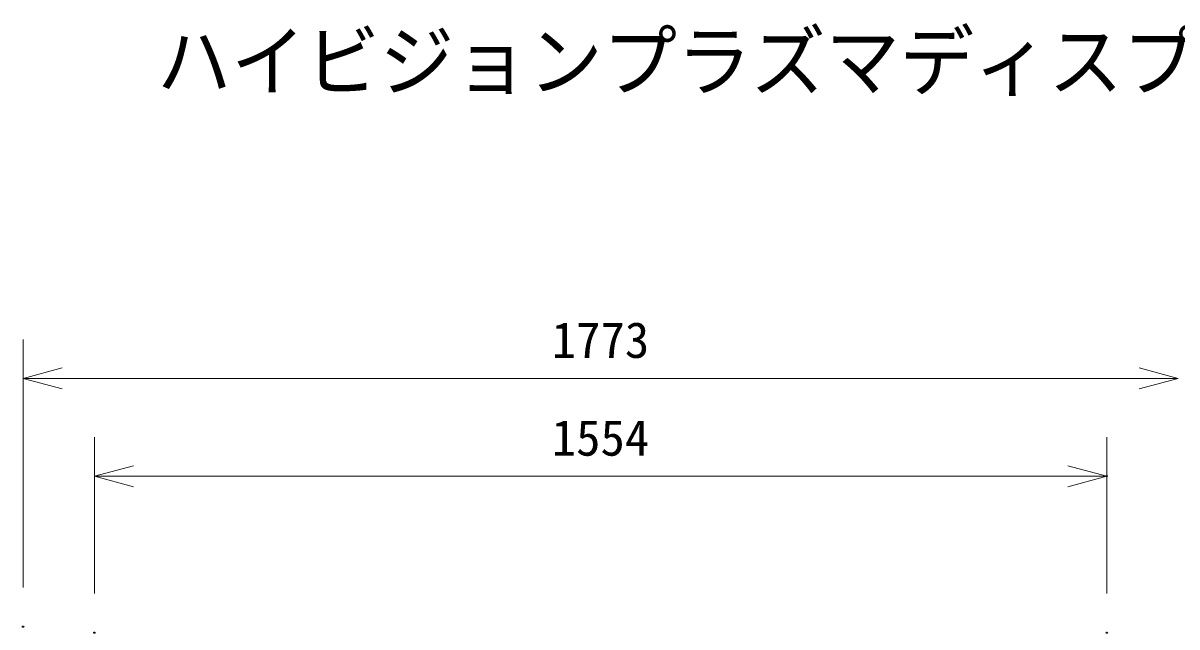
# Model space of a CAD drawing. Units: millimetres, scale not verified. Extents: x -62 to 63, y -57 to 57.
# Drawn here: x -42.3 to 16.7, y 25.9 to 56.8 of the extents above; entities that cross this region are included whole.
import ezdxf
from ezdxf.enums import TextEntityAlignment as Align

# ---------------------------------------------------------------- set-up
doc = ezdxf.new("R2010")
doc.units = ezdxf.units.MM
doc.header["$LTSCALE"] = 0.125
doc.header["$PDMODE"] = 32
doc.header["$PDSIZE"] = 0.0625
for name, color, linetype, lineweight in [('0-0_0', 7, 'Continuous', 9), ('0-2_MOJI1', 7, 'Continuous', 18), ('0-6_SUNPO', 7, 'Continuous', 9)]:
    doc.layers.add(name, color=color, linetype=linetype, lineweight=lineweight)
doc.layers.add('0-4_Defpoints', color=7, linetype='Continuous')
doc.styles.add('ＭＳ ゴシック', font='')
doc.styles.get('ＭＳ ゴシック').set_extended_font_data('MS Gothic')

# ---------------------------------------------------------------- blocks, each defined once
blk = doc.blocks.new('_OPEN30')
at = {"layer": '0-0_0'}
blk.add_line((0, 0), (-1, 0), dxfattribs=at)
blk.add_lwpolyline([(-1, 0.26795), (0, 0), (-1, -0.26795)], dxfattribs=at)
blk = doc.blocks.new('D8')
at = {"layer": '0-4_Defpoints'}
blk.add_point((-49.7878, 26.7442), dxfattribs=at)
at = {"layer": '0-6_SUNPO'}
for p, q in [((-49.7878, 28.7442), (-49.7878, 41.4371)), ((-47.7878, 39.4371), (7.3114, 39.4371))]:
    blk.add_line(p, q, dxfattribs=at)
at = {"layer": '0-6_SUNPO', "xscale": 2, "yscale": 2, "rotation": 180}
blk.add_blockref('_OPEN30', (-49.7878, 39.4371), dxfattribs=at)
at = {"layer": '0-6_SUNPO', "xscale": 2, "yscale": 2}
blk.add_blockref('_OPEN30', (9.3114, 39.4371), dxfattribs=at)
at = {"layer": '0-6_SUNPO', "style": 'ＭＳ ゴシック'}
blk.add_text('1773', height=1.833, dxfattribs=at).set_placement((-22.7382, 39.9371), align=Align.BOTTOM_LEFT)
blk = doc.blocks.new('D7')
at = {"layer": '0-4_Defpoints'}
for p in [(5.6618, 34.4371), (-46.1382, 26.4371), (5.6618, 26.4371)]:
    blk.add_point(p, dxfattribs=at)
at = {"layer": '0-6_SUNPO'}
for p, q in [((-46.1382, 28.4371), (-46.1382, 36.4371)), ((5.6618, 28.4371), (5.6618, 36.4371)), ((-44.1382, 34.4371), (3.6618, 34.4371))]:
    blk.add_line(p, q, dxfattribs=at)
at = {"layer": '0-6_SUNPO', "xscale": 2, "yscale": 2, "rotation": 180}
blk.add_blockref('_OPEN30', (-46.1382, 34.4371), dxfattribs=at)
at = {"layer": '0-6_SUNPO', "xscale": 2, "yscale": 2}
blk.add_blockref('_OPEN30', (5.6618, 34.4371), dxfattribs=at)
at = {"layer": '0-6_SUNPO', "style": 'ＭＳ ゴシック'}
blk.add_text('1554', height=1.833, dxfattribs=at).set_placement((-22.7382, 34.9371), align=Align.BOTTOM_LEFT)

msp = doc.modelspace()

# ---------------------------------------------------------------- block references
at = {"layer": '0-6_SUNPO'}
for name in ['D8', 'D7']:
    msp.add_blockref(name, (7.4469, -0.8293), dxfattribs=at)

# ---------------------------------------------------------------- texts
at = {"layer": '0-2_MOJI1', "style": 'ＭＳ ゴシック', "width": 0.95}
msp.add_text('ハイビジョンプラズマディスプレイスピーカ付', height=2.933, dxfattribs=at).set_placement((-35.4899, 52.4905), align=Align.BOTTOM_LEFT)

doc.saveas('drawing.dxf')
